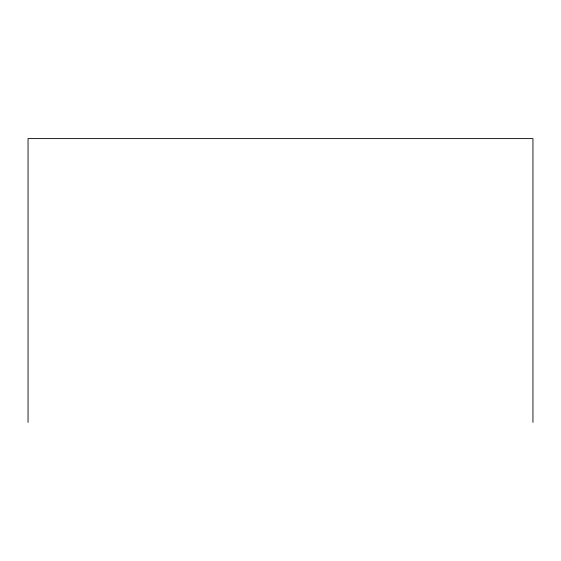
<?xml version="1.0" encoding="UTF-8"?>
<svg xmlns="http://www.w3.org/2000/svg" width="561" height="561" viewBox="0 0 561 561"><rect width="100%" height="100%" fill="white"/><g stroke="black" fill="none" stroke-linecap="round" stroke-linejoin="round"><path stroke-width="0.84" d="M532.95 422.391L532.95 138.609L28.05 138.609L28.05 422.391"/></g></svg>
